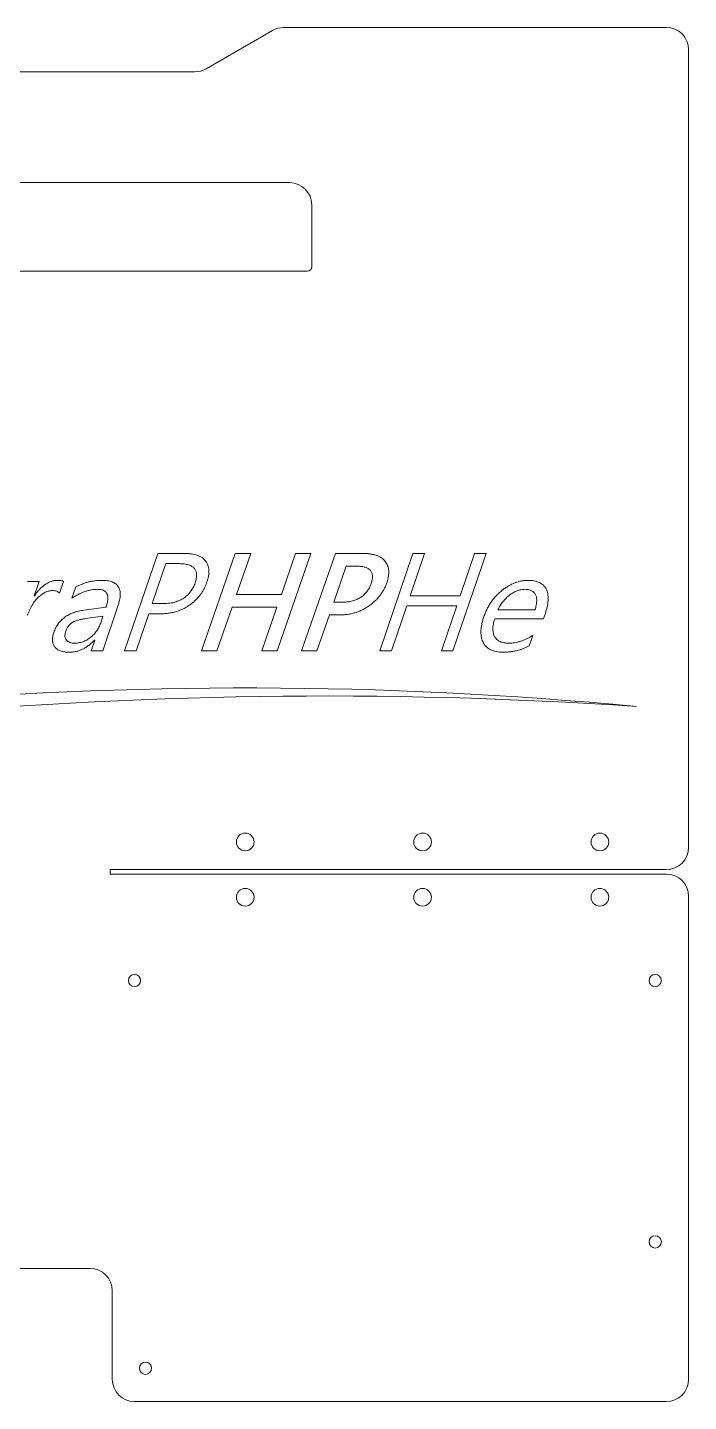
# Model space of a CAD drawing. Header units: inches. Extents: x 0.5 to 16.5, y 0.5 to 16.
# Drawn here: x 9.04 to 16.5, y 0.5 to 16 of the extents above; entities that cross this region are included whole.
import ezdxf

# ---------------------------------------------------------------- set-up
doc = ezdxf.new("R2010")
doc.units = ezdxf.units.IN
doc.header["$MEASUREMENT"] = 0

msp = doc.modelspace()

# ---------------------------------------------------------------- linework, layer by layer
at = {"color": 7, "linetype": 'Continuous', "lineweight": 15}
for p, q in [((11.058, 15.533), (11.808, 15.967)), ((16.25, 16), (11.933, 16)), ((16.5, 6.75), (16.5, 15.75)), ((7.835, 15.5), (10.933, 15.5)), ((12, 14.25), (7.17, 14.25)), ((12.25, 13.3), (12.25, 14)), ((6.304, 13.25), (12.2, 13.25)), ((10.138, 8.967), (10.512, 10.067)), ((10.603, 9.952), (10.45, 9.503)), ((10.512, 10.067), (10.811, 10.067)), ((10.753, 9.952), (10.603, 9.952)), ((11.007, 8.967), (11.387, 10.067)), ((11.387, 10.067), (11.561, 10.067)), ((11.561, 10.067), (11.401, 9.604)), ((12.241, 10.067), (11.861, 8.967)), ((11.907, 9.604), (12.068, 10.067)), ((12.068, 10.067), (12.241, 10.067)), ((12.136, 8.967), (12.516, 10.067)), ((12.64, 9.923), (12.5, 9.517)), ((12.516, 10.067), (12.823, 10.067)), ((12.756, 9.923), (12.64, 9.923)), ((13.018, 8.967), (13.392, 10.067)), ((13.523, 10.067), (13.36, 9.59)), ((13.392, 10.067), (13.523, 10.067)), ((14.217, 10.067), (13.843, 8.967)), ((13.925, 9.59), (14.087, 10.067)), ((14.087, 10.067), (14.217, 10.067)), ((9.043, 9.749), (9.174, 9.749)), ((9.174, 9.749), (9.119, 9.588)), ((9.45, 9.752), (9.404, 9.619)), ((9.544, 9.561), (9.587, 9.69)), ((9.119, 9.588), (9.122, 9.588)), ((9.684, 9.427), (9.929, 9.459)), ((10.064, 9.473), (9.892, 8.967)), ((10.45, 9.503), (10.584, 9.503)), ((11.351, 9.459), (11.18, 8.967)), ((11.857, 9.459), (11.351, 9.459)), ((11.401, 9.604), (11.907, 9.604)), ((11.687, 8.967), (11.857, 9.459)), ((12.5, 9.517), (12.6, 9.517)), ((13.321, 9.474), (13.149, 8.967)), ((13.885, 9.474), (13.321, 9.474)), ((13.36, 9.59), (13.925, 9.59)), ((13.713, 8.967), (13.885, 9.474)), ((9.895, 9.358), (9.699, 9.333)), ((9.869, 9.281), (9.895, 9.358)), ((10.411, 9.387), (10.268, 8.967)), ((10.554, 9.387), (10.411, 9.387)), ((12.449, 9.373), (12.309, 8.967)), ((12.559, 9.373), (12.449, 9.373)), ((14.864, 9.329), (14.314, 9.329)), ((14.35, 9.43), (14.768, 9.43)), ((14.886, 9.394), (14.864, 9.329)), ((9.762, 8.967), (9.803, 9.089)), ((9.803, 9.089), (9.8, 9.089)), ((14.742, 9.141), (14.703, 9.026)), ((9.892, 8.967), (9.762, 8.967)), ((10.268, 8.967), (10.138, 8.967)), ((11.18, 8.967), (11.007, 8.967)), ((11.861, 8.967), (11.687, 8.967)), ((12.309, 8.967), (12.136, 8.967)), ((13.149, 8.967), (13.018, 8.967)), ((13.843, 8.967), (13.713, 8.967)), ((9.975, 6.45), (9.975, 6.5)), ((9.975, 6.5), (16.25, 6.5)), ((16.25, 6.45), (9.975, 6.45)), ((16.5, 0.75), (16.5, 6.2)), ((4.75, 2), (9.75, 2)), ((10, 1.75), (10, 0.75)), ((10.25, 0.5), (16.25, 0.5))]:
    msp.add_line(p, q, dxfattribs=at)
for centre, radius in [((11.5, 6.812), 0.1), ((13.5, 6.812), 0.1), ((15.5, 6.812), 0.1), ((11.5, 6.188), 0.1), ((13.5, 6.188), 0.1), ((15.5, 6.188), 0.1), ((10.25, 5.25), 0.0689), ((16.125, 5.25), 0.0689), ((16.125, 2.3), 0.0689), ((10.375, 0.875), 0.0689)]:
    msp.add_circle(centre, radius, dxfattribs=at)
for centre, radius, start, end in [((11.933, 15.75), 0.25, 90, 120), ((16.25, 15.75), 0.25, 0, 90), ((10.933, 15.75), 0.25, 270, 300), ((12, 14), 0.25, 0, 90), ((12.2, 13.3), 0.05, 270, 360), ((16.25, 6.75), 0.25, 270, 0), ((16.25, 6.2), 0.25, 0, 90), ((9.75, 1.75), 0.25, 0, 90), ((10.25, 0.75), 0.25, 180, 270), ((16.25, 0.75), 0.25, 270, 0)]:
    msp.add_arc(centre, radius, start, end, dxfattribs=at)
for points, knots in [([(10.934, 9.735), (10.937, 9.744), (10.943, 9.76), (10.948, 9.785), (10.951, 9.808), (10.951, 9.829), (10.949, 9.849), (10.944, 9.867), (10.936, 9.883), (10.926, 9.898), (10.913, 9.911), (10.898, 9.922), (10.88, 9.931), (10.859, 9.939), (10.836, 9.944), (10.811, 9.949), (10.783, 9.951), (10.763, 9.951), (10.753, 9.952)], [0, 0, 0, 0, 0.076742, 0.147433, 0.211853, 0.270759, 0.325596, 0.377536, 0.427125, 0.476678, 0.526838, 0.57904, 0.635413, 0.696348, 0.762404, 0.834979, 0.913825, 1, 1, 1, 1]), ([(10.811, 10.067), (10.825, 10.067), (10.852, 10.067), (10.891, 10.062), (10.926, 10.056), (10.958, 10.047), (10.987, 10.035), (11.012, 10.02), (11.035, 10.003), (11.053, 9.982), (11.068, 9.96), (11.079, 9.935), (11.087, 9.908), (11.09, 9.878), (11.09, 9.847), (11.086, 9.813), (11.079, 9.778), (11.071, 9.754), (11.067, 9.741)], [0, 0, 0, 0, 0.0814582, 0.1562865, 0.2257406, 0.2900154, 0.3500197, 0.4063242, 0.4602632, 0.5129389, 0.5650202, 0.6173309, 0.6709637, 0.7278622, 0.7882691, 0.8530427, 0.9236948, 1, 1, 1, 1]), ([(12.92, 9.727), (12.922, 9.735), (12.927, 9.75), (12.932, 9.772), (12.935, 9.793), (12.935, 9.812), (12.933, 9.83), (12.929, 9.846), (12.922, 9.861), (12.913, 9.874), (12.901, 9.886), (12.887, 9.896), (12.871, 9.904), (12.852, 9.911), (12.832, 9.916), (12.808, 9.92), (12.783, 9.922), (12.765, 9.922), (12.756, 9.923)], [0, 0, 0, 0, 0.076952, 0.14668, 0.211027, 0.270619, 0.324967, 0.376678, 0.426229, 0.475046, 0.525608, 0.577769, 0.634519, 0.695072, 0.761727, 0.834219, 0.913746, 1, 1, 1, 1]), ([(12.823, 10.067), (12.838, 10.067), (12.867, 10.067), (12.908, 10.062), (12.945, 10.055), (12.979, 10.046), (13.01, 10.033), (13.037, 10.018), (13.06, 9.999), (13.079, 9.978), (13.095, 9.954), (13.107, 9.928), (13.115, 9.901), (13.119, 9.871), (13.119, 9.839), (13.115, 9.805), (13.107, 9.77), (13.1, 9.746), (13.096, 9.733)], [0, 0, 0, 0, 0.083237, 0.160098, 0.231001, 0.296496, 0.357441, 0.41517, 0.469848, 0.523058, 0.575768, 0.627918, 0.68152, 0.736946, 0.796072, 0.85894, 0.926783, 1, 1, 1, 1]), ([(9.322, 9.648), (9.315, 9.647), (9.302, 9.647), (9.283, 9.643), (9.263, 9.637), (9.243, 9.629), (9.224, 9.618), (9.204, 9.605), (9.185, 9.59), (9.165, 9.572), (9.146, 9.552), (9.128, 9.531), (9.112, 9.508), (9.096, 9.483), (9.081, 9.456), (9.067, 9.428), (9.054, 9.397), (9.047, 9.376), (9.043, 9.366)], [0, 0, 0, 0, 0.046408, 0.093533, 0.142449, 0.192675, 0.245472, 0.301353, 0.36084, 0.423387, 0.488536, 0.555098, 0.623737, 0.693977, 0.766553, 0.841483, 0.919225, 1, 1, 1, 1]), ([(9.122, 9.588), (9.131, 9.601), (9.149, 9.627), (9.179, 9.662), (9.211, 9.692), (9.244, 9.717), (9.278, 9.738), (9.313, 9.752), (9.347, 9.762), (9.369, 9.763), (9.381, 9.763)], [0, 0, 0, 0, 0.148252, 0.288997, 0.423017, 0.552846, 0.675882, 0.790112, 0.897213, 1, 1, 1, 1]), ([(9.404, 9.619), (9.4, 9.623), (9.391, 9.633), (9.372, 9.641), (9.348, 9.647), (9.331, 9.647), (9.322, 9.648)], [0, 0, 0, 0, 0.205408, 0.42926, 0.691512, 1, 1, 1, 1]), ([(9.381, 9.763), (9.388, 9.763), (9.402, 9.763), (9.421, 9.761), (9.437, 9.758), (9.446, 9.754), (9.45, 9.752)], [0, 0, 0, 0, 0.314018, 0.58459, 0.811444, 1, 1, 1, 1]), ([(9.835, 9.662), (9.823, 9.662), (9.799, 9.661), (9.763, 9.656), (9.727, 9.648), (9.691, 9.637), (9.654, 9.623), (9.617, 9.605), (9.58, 9.585), (9.556, 9.569), (9.544, 9.561)], [0, 0, 0, 0, 0.114181, 0.229968, 0.348212, 0.46902, 0.59451, 0.724005, 0.859412, 1, 1, 1, 1]), ([(9.587, 9.69), (9.599, 9.695), (9.623, 9.707), (9.659, 9.722), (9.695, 9.735), (9.732, 9.745), (9.769, 9.753), (9.807, 9.759), (9.845, 9.763), (9.87, 9.763), (9.883, 9.763)], [0, 0, 0, 0, 0.129091, 0.25613, 0.381638, 0.506339, 0.629809, 0.752795, 0.87625, 1, 1, 1, 1]), ([(9.929, 9.459), (9.932, 9.468), (9.937, 9.483), (9.943, 9.506), (9.947, 9.528), (9.949, 9.548), (9.95, 9.566), (9.949, 9.583), (9.946, 9.598), (9.94, 9.611), (9.934, 9.624), (9.925, 9.634), (9.914, 9.643), (9.902, 9.65), (9.888, 9.656), (9.872, 9.659), (9.854, 9.662), (9.842, 9.662), (9.835, 9.662)], [0, 0, 0, 0, 0.092555, 0.177096, 0.255474, 0.326462, 0.392141, 0.451515, 0.506999, 0.558042, 0.607409, 0.655152, 0.704038, 0.75381, 0.808, 0.866392, 0.930245, 1, 1, 1, 1]), ([(9.883, 9.763), (9.894, 9.763), (9.915, 9.763), (9.946, 9.759), (9.974, 9.754), (9.998, 9.746), (10.02, 9.736), (10.04, 9.723), (10.055, 9.708), (10.069, 9.691), (10.078, 9.671), (10.086, 9.65), (10.089, 9.626), (10.09, 9.599), (10.088, 9.571), (10.083, 9.54), (10.075, 9.507), (10.068, 9.485), (10.064, 9.473)], [0, 0, 0, 0, 0.077491, 0.148569, 0.213737, 0.273644, 0.329125, 0.381228, 0.431573, 0.480867, 0.530715, 0.583007, 0.638667, 0.699405, 0.76495, 0.836525, 0.91509, 1, 1, 1, 1]), ([(11.067, 9.741), (11.062, 9.728), (11.053, 9.703), (11.036, 9.667), (11.015, 9.632), (10.993, 9.599), (10.967, 9.568), (10.939, 9.539), (10.908, 9.511), (10.874, 9.486), (10.839, 9.462), (10.802, 9.442), (10.764, 9.425), (10.724, 9.411), (10.683, 9.401), (10.641, 9.393), (10.598, 9.388), (10.569, 9.387), (10.554, 9.387)], [0, 0, 0, 0, 0.061192, 0.121364, 0.181492, 0.241326, 0.301653, 0.362673, 0.42451, 0.488241, 0.552027, 0.615114, 0.677923, 0.740558, 0.80384, 0.8678, 0.933037, 1, 1, 1, 1]), ([(10.584, 9.503), (10.595, 9.503), (10.616, 9.503), (10.648, 9.506), (10.677, 9.511), (10.706, 9.518), (10.733, 9.526), (10.759, 9.537), (10.784, 9.549), (10.807, 9.563), (10.829, 9.579), (10.849, 9.597), (10.867, 9.616), (10.884, 9.637), (10.899, 9.659), (10.913, 9.683), (10.925, 9.708), (10.931, 9.726), (10.934, 9.735)], [0, 0, 0, 0, 0.071643, 0.141059, 0.207502, 0.272253, 0.33529, 0.396854, 0.457773, 0.517813, 0.577314, 0.63658, 0.69502, 0.754464, 0.813916, 0.874233, 0.936286, 1, 1, 1, 1]), ([(13.096, 9.733), (13.091, 9.721), (13.082, 9.695), (13.063, 9.659), (13.043, 9.625), (13.019, 9.591), (12.993, 9.56), (12.964, 9.53), (12.931, 9.502), (12.897, 9.475), (12.86, 9.451), (12.821, 9.43), (12.781, 9.413), (12.739, 9.398), (12.696, 9.386), (12.652, 9.379), (12.606, 9.373), (12.575, 9.373), (12.559, 9.373)], [0, 0, 0, 0, 0.058814, 0.117083, 0.175507, 0.234147, 0.293775, 0.354115, 0.416203, 0.480137, 0.544403, 0.608287, 0.671768, 0.735504, 0.799666, 0.86501, 0.931697, 1, 1, 1, 1]), ([(12.6, 9.517), (12.61, 9.518), (12.629, 9.518), (12.658, 9.52), (12.685, 9.525), (12.711, 9.531), (12.736, 9.538), (12.76, 9.548), (12.782, 9.559), (12.803, 9.572), (12.823, 9.586), (12.842, 9.602), (12.858, 9.62), (12.874, 9.638), (12.887, 9.658), (12.9, 9.68), (12.911, 9.703), (12.917, 9.719), (12.92, 9.727)], [0, 0, 0, 0, 0.072576, 0.142084, 0.209396, 0.27485, 0.337599, 0.399035, 0.459741, 0.519687, 0.579042, 0.637877, 0.696567, 0.754761, 0.814058, 0.874861, 0.936317, 1, 1, 1, 1]), ([(14.192, 9.355), (14.198, 9.37), (14.208, 9.399), (14.228, 9.441), (14.249, 9.482), (14.273, 9.519), (14.3, 9.555), (14.329, 9.589), (14.361, 9.621), (14.395, 9.65), (14.43, 9.676), (14.467, 9.7), (14.503, 9.719), (14.54, 9.735), (14.577, 9.748), (14.615, 9.757), (14.653, 9.762), (14.678, 9.763), (14.691, 9.763)], [0, 0, 0, 0, 0.068729, 0.136231, 0.202539, 0.268007, 0.3331, 0.398153, 0.463507, 0.529276, 0.594368, 0.656722, 0.717129, 0.77538, 0.832477, 0.888839, 0.944483, 1, 1, 1, 1]), ([(14.653, 9.662), (14.646, 9.662), (14.631, 9.662), (14.609, 9.658), (14.588, 9.653), (14.566, 9.646), (14.545, 9.637), (14.524, 9.626), (14.503, 9.613), (14.475, 9.593), (14.442, 9.564), (14.407, 9.524), (14.375, 9.48), (14.358, 9.447), (14.35, 9.43)], [0, 0, 0, 0, 0.054727, 0.109416, 0.164387, 0.220719, 0.278307, 0.337564, 0.399053, 0.46321, 0.593452, 0.725189, 0.859993, 1, 1, 1, 1]), ([(14.768, 9.43), (14.771, 9.439), (14.776, 9.456), (14.782, 9.482), (14.786, 9.505), (14.788, 9.527), (14.788, 9.548), (14.786, 9.567), (14.781, 9.585), (14.775, 9.601), (14.766, 9.615), (14.755, 9.628), (14.743, 9.639), (14.729, 9.647), (14.712, 9.654), (14.694, 9.659), (14.674, 9.662), (14.66, 9.662), (14.653, 9.662)], [0, 0, 0, 0, 0.087681, 0.168706, 0.24372, 0.313603, 0.378294, 0.438416, 0.494957, 0.549466, 0.601755, 0.652715, 0.703595, 0.755884, 0.810393, 0.868489, 0.931712, 1, 1, 1, 1]), ([(14.691, 9.763), (14.703, 9.763), (14.726, 9.762), (14.76, 9.758), (14.79, 9.75), (14.818, 9.74), (14.842, 9.726), (14.863, 9.709), (14.881, 9.689), (14.895, 9.666), (14.906, 9.64), (14.913, 9.612), (14.917, 9.581), (14.918, 9.548), (14.915, 9.513), (14.909, 9.475), (14.899, 9.435), (14.89, 9.408), (14.886, 9.394)], [0, 0, 0, 0, 0.070899, 0.136199, 0.196646, 0.252996, 0.306092, 0.357653, 0.40878, 0.460829, 0.51451, 0.570729, 0.629846, 0.693259, 0.76167, 0.835278, 0.914393, 1, 1, 1, 1]), ([(9.341, 9.176), (9.344, 9.184), (9.35, 9.202), (9.362, 9.227), (9.374, 9.25), (9.389, 9.272), (9.405, 9.293), (9.423, 9.312), (9.442, 9.33), (9.463, 9.347), (9.485, 9.362), (9.509, 9.375), (9.534, 9.388), (9.561, 9.399), (9.59, 9.408), (9.62, 9.416), (9.651, 9.422), (9.673, 9.425), (9.684, 9.427)], [0, 0, 0, 0, 0.0621988, 0.1229855, 0.1824427, 0.241399, 0.2992645, 0.3571017, 0.4152791, 0.4737667, 0.5330016, 0.5936309, 0.655967, 0.7202973, 0.7862501, 0.8547141, 0.9259013, 1, 1, 1, 1]), ([(9.699, 9.333), (9.684, 9.33), (9.657, 9.326), (9.618, 9.317), (9.584, 9.305), (9.558, 9.293), (9.54, 9.282), (9.528, 9.272), (9.516, 9.261), (9.506, 9.248), (9.496, 9.234), (9.488, 9.218), (9.48, 9.201), (9.475, 9.188), (9.473, 9.182)], [0, 0, 0, 0, 0.150471, 0.28704, 0.412016, 0.524495, 0.578223, 0.632131, 0.687908, 0.74511, 0.804677, 0.866194, 0.931538, 1, 1, 1, 1]), ([(14.408, 8.953), (14.395, 8.953), (14.369, 8.954), (14.333, 8.959), (14.3, 8.967), (14.27, 8.978), (14.244, 8.993), (14.22, 9.011), (14.201, 9.033), (14.184, 9.058), (14.172, 9.086), (14.163, 9.117), (14.159, 9.15), (14.157, 9.186), (14.161, 9.225), (14.167, 9.266), (14.178, 9.31), (14.187, 9.34), (14.192, 9.355)], [0, 0, 0, 0, 0.069789, 0.134514, 0.194486, 0.250451, 0.30374, 0.355377, 0.406732, 0.459085, 0.513082, 0.569012, 0.628522, 0.691874, 0.760203, 0.834061, 0.913669, 1, 1, 1, 1]), ([(14.314, 9.329), (14.311, 9.319), (14.305, 9.298), (14.298, 9.268), (14.294, 9.24), (14.293, 9.213), (14.294, 9.189), (14.298, 9.166), (14.304, 9.145), (14.313, 9.126), (14.325, 9.109), (14.339, 9.094), (14.356, 9.082), (14.375, 9.071), (14.396, 9.064), (14.42, 9.058), (14.445, 9.055), (14.463, 9.054), (14.473, 9.054)], [0, 0, 0, 0, 0.084643, 0.163256, 0.23619, 0.303821, 0.366288, 0.424868, 0.480576, 0.534039, 0.586271, 0.638148, 0.690124, 0.744649, 0.801293, 0.862503, 0.928907, 1, 1, 1, 1]), ([(9.514, 8.953), (9.504, 8.953), (9.486, 8.953), (9.46, 8.956), (9.437, 8.961), (9.415, 8.967), (9.396, 8.976), (9.378, 8.986), (9.364, 8.999), (9.351, 9.013), (9.341, 9.029), (9.333, 9.047), (9.328, 9.065), (9.325, 9.085), (9.326, 9.106), (9.328, 9.128), (9.333, 9.152), (9.338, 9.167), (9.341, 9.176)], [0, 0, 0, 0, 0.080496, 0.154941, 0.224417, 0.288243, 0.348653, 0.405738, 0.460984, 0.515245, 0.56889, 0.62291, 0.677369, 0.734351, 0.794042, 0.857957, 0.926294, 1, 1, 1, 1]), ([(9.473, 9.182), (9.47, 9.173), (9.466, 9.157), (9.465, 9.131), (9.47, 9.109), (9.482, 9.089), (9.499, 9.073), (9.521, 9.062), (9.548, 9.055), (9.568, 9.055), (9.578, 9.054)], [0, 0, 0, 0, 0.136841, 0.257548, 0.367837, 0.478013, 0.591051, 0.710474, 0.845419, 1, 1, 1, 1]), ([(9.578, 9.054), (9.586, 9.054), (9.601, 9.055), (9.624, 9.058), (9.646, 9.063), (9.668, 9.07), (9.69, 9.079), (9.712, 9.09), (9.733, 9.103), (9.753, 9.118), (9.773, 9.135), (9.791, 9.152), (9.808, 9.171), (9.823, 9.191), (9.837, 9.212), (9.849, 9.234), (9.86, 9.257), (9.866, 9.273), (9.869, 9.281)], [0, 0, 0, 0, 0.058812, 0.116988, 0.175417, 0.234087, 0.294006, 0.355591, 0.418435, 0.483542, 0.549346, 0.614133, 0.678198, 0.741921, 0.805519, 0.869481, 0.934186, 1, 1, 1, 1]), ([(9.8, 9.089), (9.79, 9.078), (9.769, 9.057), (9.735, 9.029), (9.701, 9.006), (9.665, 8.986), (9.629, 8.971), (9.591, 8.961), (9.553, 8.954), (9.527, 8.953), (9.514, 8.953)], [0, 0, 0, 0, 0.139414, 0.272004, 0.399591, 0.522485, 0.642852, 0.760867, 0.880164, 1, 1, 1, 1]), ([(14.703, 9.026), (14.692, 9.02), (14.671, 9.008), (14.637, 8.994), (14.602, 8.981), (14.565, 8.971), (14.528, 8.963), (14.489, 8.957), (14.449, 8.953), (14.421, 8.953), (14.408, 8.953)], [0, 0, 0, 0, 0.11906, 0.238872, 0.359791, 0.482189, 0.606917, 0.734809, 0.865407, 1, 1, 1, 1]), ([(14.473, 9.054), (14.484, 9.054), (14.506, 9.055), (14.539, 9.059), (14.572, 9.066), (14.606, 9.076), (14.64, 9.088), (14.674, 9.103), (14.708, 9.12), (14.73, 9.134), (14.742, 9.141)], [0, 0, 0, 0, 0.114473, 0.230509, 0.348852, 0.470203, 0.595956, 0.725222, 0.859983, 1, 1, 1, 1])]:
    msp.add_open_spline(points, degree=3, knots=knots, dxfattribs=at)
for points in [[(15.913, 8.34), (13.062, 8.612), (10.204, 8.619), (7.339, 8.362)], [(7.403, 8.218), (10.238, 8.491), (13.075, 8.532), (15.913, 8.34)]]:
    msp.add_open_spline(points, degree=3, dxfattribs=at)

doc.saveas('drawing.dxf')
